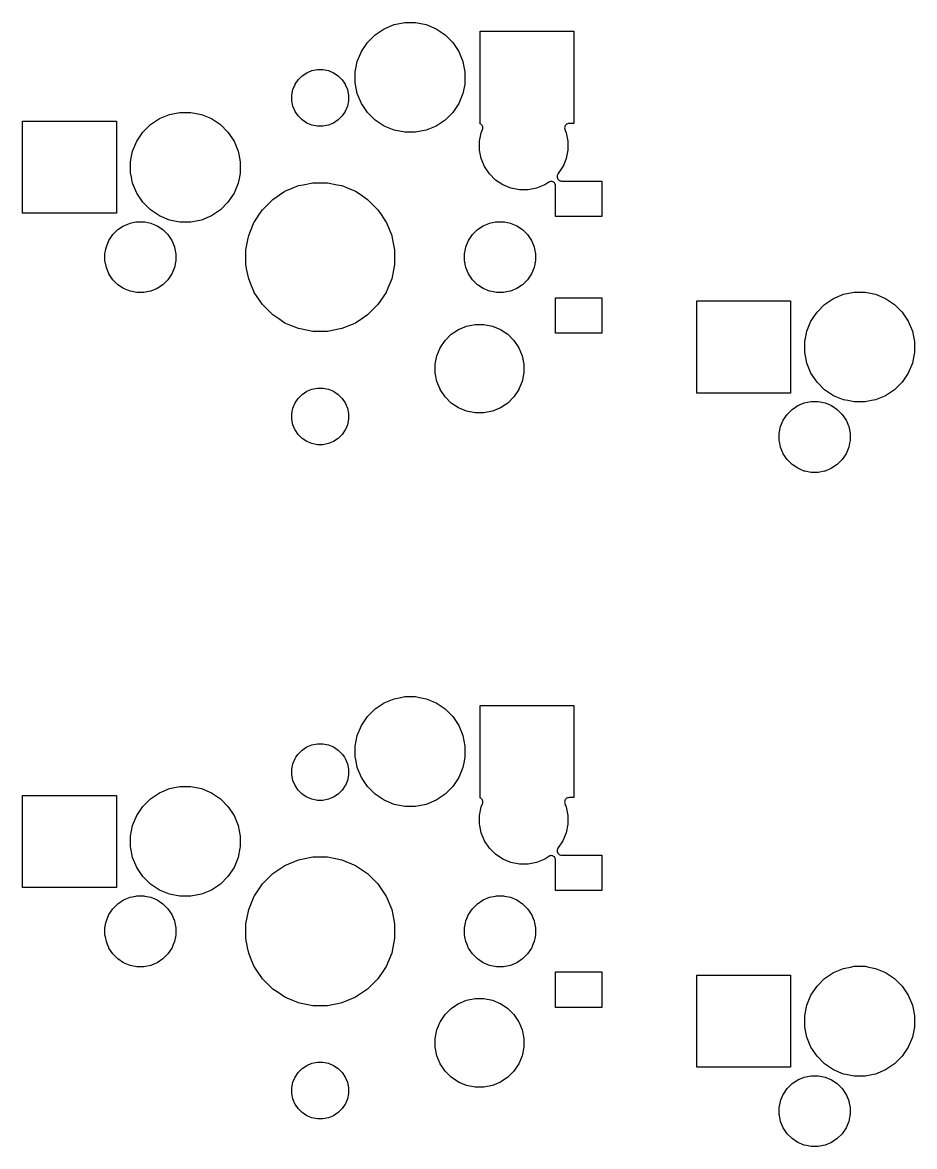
# Model space of a CAD drawing. Extents: x 70 to 347, y -163 to -55.
# Drawn here: x 152.4 to 177.6, y -148.4 to -116.64 of the extents above; entities that cross this region are included whole.
import ezdxf

# ---------------------------------------------------------------- set-up
doc = ezdxf.new("R2010")
doc.units = 0
doc.layers.add('BLACK', color=7, linetype='CONTINUOUS')

msp = doc.modelspace()

# ---------------------------------------------------------------- linework, layer by layer
at = {"layer": 'BLACK', "linetype": 'CONTINUOUS'}
for p, q in [((162.359, -116.981), (162.613, -116.812)), ((162.613, -116.812), (162.895, -116.695)), ((162.895, -116.695), (163.045, -116.665)), ((163.045, -116.665), (163.195, -116.635)), ((163.195, -116.635), (163.5, -116.635)), ((163.5, -116.635), (163.65, -116.665)), ((163.65, -116.665), (163.8, -116.695)), ((163.8, -116.695), (164.082, -116.812)), ((164.082, -116.812), (164.336, -116.981)), ((161.973, -117.452), (162.143, -117.197)), ((162.143, -117.197), (162.359, -116.981)), ((164.336, -116.981), (164.552, -117.197)), ((164.552, -117.197), (164.722, -117.452)), ((165.323, -119.496), (165.323, -116.885)), ((165.323, -116.885), (167.975, -116.885)), ((167.975, -116.885), (167.975, -119.487)), ((161.856, -117.734), (161.973, -117.452)), ((164.722, -117.452), (164.839, -117.734)), ((161.826, -117.884), (161.856, -117.734)), ((164.839, -117.734), (164.869, -117.884)), ((160.185, -118.256), (160.297, -118.144)), ((160.297, -118.144), (160.428, -118.056)), ((160.428, -118.056), (160.574, -117.996)), ((160.428, -118.056), (160.428, -118.056)), ((160.574, -117.996), (160.729, -117.965)), ((160.729, -117.965), (160.886, -117.965)), ((160.886, -117.965), (161.041, -117.996)), ((161.041, -117.996), (161.187, -118.056)), ((161.187, -118.056), (161.187, -118.056)), ((161.187, -118.056), (161.318, -118.144)), ((161.318, -118.144), (161.43, -118.256)), ((161.796, -118.033), (161.826, -117.884)), ((161.796, -118.339), (161.796, -118.033)), ((164.869, -117.884), (164.898, -118.033)), ((164.898, -118.033), (164.898, -118.339)), ((160.037, -118.533), (160.098, -118.387)), ((160.098, -118.387), (160.102, -118.381)), ((160.102, -118.381), (160.185, -118.256)), ((161.43, -118.256), (161.513, -118.381)), ((161.513, -118.381), (161.517, -118.387)), ((161.517, -118.387), (161.578, -118.533)), ((161.806, -118.387), (161.796, -118.339)), ((161.856, -118.639), (161.806, -118.387)), ((164.889, -118.387), (164.839, -118.639)), ((164.898, -118.339), (164.889, -118.387)), ((160.006, -118.687), (160.037, -118.533)), ((160.006, -118.845), (160.006, -118.687)), ((161.578, -118.533), (161.608, -118.687)), ((161.608, -118.687), (161.608, -118.845)), ((161.973, -118.921), (161.856, -118.639)), ((164.839, -118.639), (164.722, -118.921)), ((160.037, -119), (160.006, -118.845)), ((160.098, -119.146), (160.037, -119)), ((161.578, -119), (161.517, -119.146)), ((161.608, -118.845), (161.578, -119)), ((162.143, -119.175), (161.973, -118.921)), ((164.722, -118.921), (164.552, -119.175)), ((152.396, -122.027), (152.396, -119.425)), ((152.396, -119.425), (155.048, -119.425)), ((155.048, -119.425), (155.048, -122.027)), ((156.009, -119.521), (156.263, -119.352)), ((156.263, -119.352), (156.545, -119.235)), ((156.545, -119.235), (156.695, -119.205)), ((156.695, -119.205), (156.845, -119.175)), ((156.845, -119.175), (157.15, -119.175)), ((157.15, -119.175), (157.3, -119.205)), ((157.3, -119.205), (157.45, -119.235)), ((157.45, -119.235), (157.732, -119.352)), ((157.732, -119.352), (157.986, -119.521)), ((160.185, -119.277), (160.098, -119.146)), ((160.098, -119.146), (160.098, -119.146)), ((160.297, -119.388), (160.185, -119.277)), ((160.428, -119.476), (160.297, -119.388)), ((161.318, -119.388), (161.187, -119.476)), ((161.43, -119.277), (161.318, -119.388)), ((161.517, -119.146), (161.43, -119.277)), ((161.517, -119.146), (161.517, -119.146)), ((162.359, -119.391), (162.143, -119.175)), ((162.613, -119.561), (162.359, -119.391)), ((164.336, -119.391), (164.082, -119.561)), ((164.552, -119.175), (164.336, -119.391)), ((155.623, -119.992), (155.793, -119.737)), ((155.793, -119.737), (156.009, -119.521)), ((157.986, -119.521), (158.202, -119.737)), ((158.202, -119.737), (158.372, -119.992)), ((160.574, -119.536), (160.428, -119.476)), ((160.428, -119.476), (160.428, -119.476)), ((160.428, -119.476), (160.428, -119.476)), ((160.729, -119.567), (160.574, -119.536)), ((160.886, -119.567), (160.729, -119.567)), ((161.041, -119.536), (160.886, -119.567)), ((161.187, -119.476), (161.041, -119.536)), ((161.187, -119.476), (161.187, -119.476)), ((161.187, -119.476), (161.187, -119.476)), ((162.895, -119.678), (162.613, -119.561)), ((163.045, -119.707), (162.895, -119.678)), ((163.195, -119.737), (163.045, -119.707)), ((163.5, -119.737), (163.195, -119.737)), ((163.65, -119.707), (163.5, -119.737)), ((163.8, -119.678), (163.65, -119.707)), ((164.082, -119.561), (163.8, -119.678)), ((165.325, -119.497), (165.323, -119.496)), ((165.346, -119.508), (165.325, -119.497)), ((165.365, -119.524), (165.346, -119.508)), ((165.354, -119.751), (165.392, -119.66)), ((165.381, -119.543), (165.365, -119.524)), ((165.392, -119.564), (165.381, -119.543)), ((165.399, -119.588), (165.392, -119.564)), ((165.392, -119.66), (165.399, -119.637)), ((165.402, -119.612), (165.399, -119.588)), ((165.399, -119.637), (165.402, -119.612)), ((167.715, -119.588), (167.713, -119.612)), ((167.713, -119.612), (167.715, -119.637)), ((167.723, -119.564), (167.715, -119.588)), ((167.715, -119.637), (167.723, -119.66)), ((167.734, -119.543), (167.723, -119.564)), ((167.723, -119.66), (167.76, -119.751)), ((167.75, -119.524), (167.734, -119.543)), ((167.769, -119.508), (167.75, -119.524)), ((167.79, -119.497), (167.769, -119.508)), ((167.814, -119.49), (167.79, -119.497)), ((167.838, -119.487), (167.814, -119.49)), ((167.975, -119.487), (167.838, -119.487)), ((155.506, -120.274), (155.623, -119.992)), ((158.372, -119.992), (158.489, -120.274)), ((165.306, -119.993), (165.354, -119.751)), ((165.306, -120.239), (165.306, -119.993)), ((167.76, -119.751), (167.808, -119.993)), ((167.808, -119.993), (167.808, -120.239)), ((155.478, -120.416), (155.506, -120.274)), ((158.489, -120.274), (158.517, -120.416)), ((165.354, -120.481), (165.306, -120.239)), ((167.808, -120.239), (167.76, -120.481)), ((155.446, -120.573), (155.478, -120.416)), ((155.446, -120.879), (155.446, -120.573)), ((158.517, -120.416), (158.548, -120.573)), ((158.548, -120.573), (158.548, -120.879)), ((165.428, -120.658), (165.354, -120.481)), ((165.449, -120.709), (165.428, -120.658)), ((167.687, -120.658), (167.666, -120.709)), ((167.76, -120.481), (167.687, -120.658)), ((155.472, -121.007), (155.446, -120.879)), ((155.506, -121.179), (155.472, -121.007)), ((158.523, -121.007), (158.489, -121.179)), ((158.548, -120.879), (158.523, -121.007)), ((165.586, -120.914), (165.449, -120.709)), ((165.76, -121.088), (165.586, -120.914)), ((167.506, -120.966), (167.503, -120.99)), ((167.503, -120.99), (167.506, -121.015)), ((167.513, -120.942), (167.506, -120.966)), ((167.524, -120.921), (167.513, -120.942)), ((167.534, -120.907), (167.524, -120.921)), ((167.666, -120.709), (167.534, -120.907)), ((155.623, -121.461), (155.506, -121.179)), ((158.489, -121.179), (158.372, -121.461)), ((159.812, -121.404), (160.018, -121.319)), ((160.018, -121.319), (160.195, -121.246)), ((160.195, -121.246), (160.33, -121.219)), ((160.33, -121.219), (160.6, -121.165)), ((160.6, -121.165), (161.014, -121.165)), ((161.014, -121.165), (161.285, -121.219)), ((161.285, -121.219), (161.42, -121.246)), ((161.42, -121.246), (161.597, -121.319)), ((161.597, -121.319), (161.803, -121.404)), ((165.965, -121.225), (165.76, -121.088)), ((166.192, -121.319), (165.965, -121.225)), ((165.965, -121.225), (165.965, -121.225)), ((165.965, -121.225), (165.965, -121.225)), ((166.434, -121.367), (166.192, -121.319)), ((166.922, -121.319), (166.681, -121.367)), ((167.15, -121.225), (166.922, -121.319)), ((167.264, -121.148), (167.15, -121.225)), ((167.15, -121.225), (167.15, -121.225)), ((167.15, -121.225), (167.15, -121.225)), ((167.286, -121.137), (167.264, -121.148)), ((167.31, -121.13), (167.286, -121.137)), ((167.334, -121.127), (167.31, -121.13)), ((167.358, -121.13), (167.334, -121.127)), ((167.382, -121.137), (167.358, -121.13)), ((167.403, -121.148), (167.382, -121.137)), ((167.422, -121.164), (167.403, -121.148)), ((167.438, -121.183), (167.422, -121.164)), ((167.449, -121.204), (167.438, -121.183)), ((167.456, -121.228), (167.449, -121.204)), ((167.459, -121.252), (167.456, -121.228)), ((167.459, -122.117), (167.459, -121.252)), ((167.506, -121.015), (167.513, -121.038)), ((167.513, -121.038), (167.524, -121.06)), ((167.524, -121.06), (167.54, -121.079)), ((167.54, -121.079), (167.559, -121.094)), ((167.559, -121.094), (167.58, -121.106)), ((167.58, -121.106), (167.604, -121.113)), ((167.604, -121.113), (167.628, -121.115)), ((167.628, -121.115), (168.761, -121.115)), ((168.761, -121.115), (168.761, -122.117)), ((155.793, -121.715), (155.623, -121.461)), ((158.372, -121.461), (158.202, -121.715)), ((159.175, -121.927), (159.468, -121.634)), ((159.468, -121.634), (159.655, -121.509)), ((159.655, -121.509), (159.812, -121.404)), ((159.812, -121.404), (159.812, -121.404)), ((161.803, -121.404), (161.803, -121.404)), ((161.803, -121.404), (161.96, -121.509)), ((161.96, -121.509), (162.147, -121.634)), ((162.147, -121.634), (162.439, -121.927)), ((166.681, -121.367), (166.434, -121.367)), ((156.009, -121.931), (155.793, -121.715)), ((156.263, -122.101), (156.009, -121.931)), ((157.986, -121.931), (157.732, -122.101)), ((158.202, -121.715), (157.986, -121.931)), ((159.086, -122.061), (159.175, -121.927)), ((162.439, -121.927), (162.529, -122.061)), ((155.048, -122.027), (152.396, -122.027)), ((155.435, -122.304), (155.6, -122.271)), ((155.6, -122.271), (155.629, -122.265)), ((155.629, -122.265), (155.826, -122.265)), ((155.826, -122.265), (155.855, -122.271)), ((155.855, -122.271), (156.019, -122.304)), ((156.545, -122.218), (156.263, -122.101)), ((156.695, -122.247), (156.545, -122.218)), ((156.845, -122.277), (156.695, -122.247)), ((157.15, -122.277), (156.845, -122.277)), ((157.3, -122.247), (157.15, -122.277)), ((157.45, -122.218), (157.3, -122.247)), ((157.732, -122.101), (157.45, -122.218)), ((158.907, -122.364), (158.946, -122.271)), ((158.946, -122.271), (158.949, -122.265)), ((158.949, -122.265), (159.086, -122.061)), ((162.529, -122.061), (162.665, -122.265)), ((162.665, -122.265), (162.669, -122.271)), ((162.669, -122.271), (162.708, -122.364)), ((165.595, -122.304), (165.76, -122.271)), ((165.76, -122.271), (165.789, -122.265)), ((165.789, -122.265), (165.986, -122.265)), ((165.986, -122.265), (166.015, -122.271)), ((166.015, -122.271), (166.179, -122.304)), ((168.761, -122.117), (167.459, -122.117)), ((154.95, -122.628), (155.089, -122.489)), ((155.089, -122.489), (155.253, -122.379)), ((155.253, -122.379), (155.35, -122.339)), ((155.253, -122.379), (155.253, -122.379)), ((155.35, -122.339), (155.435, -122.304)), ((156.019, -122.304), (156.105, -122.339)), ((156.105, -122.339), (156.202, -122.379)), ((156.202, -122.379), (156.202, -122.379)), ((156.202, -122.379), (156.365, -122.489)), ((156.365, -122.489), (156.505, -122.628)), ((158.787, -122.653), (158.907, -122.364)), ((162.708, -122.364), (162.828, -122.653)), ((165.11, -122.628), (165.249, -122.489)), ((165.249, -122.489), (165.413, -122.379)), ((165.413, -122.379), (165.51, -122.339)), ((165.413, -122.379), (165.413, -122.379)), ((165.51, -122.339), (165.595, -122.304)), ((166.179, -122.304), (166.265, -122.339)), ((166.265, -122.339), (166.362, -122.379)), ((166.362, -122.379), (166.362, -122.379)), ((166.362, -122.379), (166.525, -122.489)), ((166.525, -122.489), (166.665, -122.628)), ((154.765, -122.974), (154.84, -122.792)), ((154.84, -122.792), (154.95, -122.628)), ((156.505, -122.628), (156.614, -122.792)), ((156.614, -122.792), (156.69, -122.974)), ((158.706, -123.059), (158.772, -122.73)), ((158.772, -122.73), (158.787, -122.653)), ((162.828, -122.653), (162.843, -122.73)), ((162.843, -122.73), (162.908, -123.059)), ((164.925, -122.974), (165, -122.792)), ((165, -122.792), (165.11, -122.628)), ((166.665, -122.628), (166.774, -122.792)), ((166.774, -122.792), (166.85, -122.974)), ((154.726, -123.168), (154.751, -123.045)), ((154.726, -123.365), (154.726, -123.168)), ((154.726, -123.168), (154.726, -123.168)), ((154.751, -123.045), (154.765, -122.974)), ((156.69, -122.974), (156.704, -123.045)), ((156.704, -123.045), (156.728, -123.168)), ((156.728, -123.168), (156.728, -123.365)), ((158.706, -123.473), (158.706, -123.059)), ((162.908, -123.059), (162.908, -123.473)), ((164.886, -123.168), (164.911, -123.045)), ((164.886, -123.365), (164.886, -123.168)), ((164.886, -123.168), (164.886, -123.168)), ((164.911, -123.045), (164.925, -122.974)), ((166.85, -122.974), (166.864, -123.045)), ((166.864, -123.045), (166.888, -123.168)), ((166.888, -123.168), (166.888, -123.365)), ((154.765, -123.558), (154.726, -123.365)), ((156.728, -123.365), (156.69, -123.558)), ((158.738, -123.632), (158.706, -123.473)), ((162.908, -123.473), (162.877, -123.632)), ((164.925, -123.558), (164.886, -123.365)), ((166.888, -123.365), (166.85, -123.558)), ((154.84, -123.74), (154.765, -123.558)), ((154.95, -123.904), (154.84, -123.74)), ((156.614, -123.74), (156.505, -123.904)), ((156.69, -123.558), (156.614, -123.74)), ((158.787, -123.879), (158.738, -123.632)), ((162.877, -123.632), (162.828, -123.879)), ((165, -123.74), (164.925, -123.558)), ((165.11, -123.904), (165, -123.74)), ((166.774, -123.74), (166.665, -123.904)), ((166.85, -123.558), (166.774, -123.74)), ((155.089, -124.044), (154.95, -123.904)), ((155.253, -124.153), (155.089, -124.044)), ((155.435, -124.229), (155.253, -124.153)), ((156.202, -124.153), (156.019, -124.229)), ((156.365, -124.044), (156.202, -124.153)), ((156.505, -123.904), (156.365, -124.044)), ((158.87, -124.08), (158.787, -123.879)), ((158.943, -124.255), (158.87, -124.08)), ((162.744, -124.08), (162.672, -124.255)), ((162.828, -123.879), (162.744, -124.08)), ((165.249, -124.044), (165.11, -123.904)), ((165.413, -124.153), (165.249, -124.044)), ((165.595, -124.229), (165.413, -124.153)), ((166.362, -124.153), (166.179, -124.229)), ((166.525, -124.044), (166.362, -124.153)), ((166.665, -123.904), (166.525, -124.044)), ((155.498, -124.241), (155.435, -124.229)), ((155.629, -124.267), (155.498, -124.241)), ((155.826, -124.267), (155.629, -124.267)), ((155.957, -124.241), (155.826, -124.267)), ((156.019, -124.229), (155.957, -124.241)), ((158.946, -124.261), (158.943, -124.255)), ((159.009, -124.357), (158.946, -124.261)), ((159.175, -124.606), (159.009, -124.357)), ((162.606, -124.357), (162.439, -124.606)), ((162.669, -124.261), (162.606, -124.357)), ((162.672, -124.255), (162.669, -124.261)), ((165.658, -124.241), (165.595, -124.229)), ((165.789, -124.267), (165.658, -124.241)), ((165.986, -124.267), (165.789, -124.267)), ((166.117, -124.241), (165.986, -124.267)), ((166.179, -124.229), (166.117, -124.241)), ((167.459, -125.417), (167.459, -124.415)), ((167.459, -124.415), (168.761, -124.415)), ((168.761, -124.415), (168.761, -125.417)), ((171.446, -127.107), (171.446, -124.505)), ((171.446, -124.505), (174.098, -124.505)), ((174.098, -124.505), (174.098, -127.107)), ((175.059, -124.601), (175.313, -124.432)), ((175.313, -124.432), (175.595, -124.315)), ((175.595, -124.315), (175.745, -124.285)), ((175.745, -124.285), (175.895, -124.255)), ((175.895, -124.255), (176.2, -124.255)), ((176.2, -124.255), (176.35, -124.285)), ((176.35, -124.285), (176.5, -124.315)), ((176.5, -124.315), (176.782, -124.432)), ((176.782, -124.432), (177.036, -124.601)), ((159.468, -124.898), (159.175, -124.606)), ((162.439, -124.606), (162.147, -124.898)), ((174.673, -125.072), (174.843, -124.817)), ((174.843, -124.817), (175.059, -124.601)), ((177.036, -124.601), (177.252, -124.817)), ((177.252, -124.817), (177.422, -125.072)), ((159.636, -125.01), (159.468, -124.898)), ((159.812, -125.128), (159.636, -125.01)), ((159.902, -125.165), (159.812, -125.128)), ((159.812, -125.128), (159.812, -125.128)), ((159.812, -125.128), (159.812, -125.128)), ((161.803, -125.128), (161.713, -125.165)), ((161.979, -125.01), (161.803, -125.128)), ((161.803, -125.128), (161.803, -125.128)), ((161.803, -125.128), (161.803, -125.128)), ((162.147, -124.898), (161.979, -125.01)), ((174.556, -125.354), (174.673, -125.072)), ((177.422, -125.072), (177.539, -125.354)), ((160.195, -125.286), (159.902, -125.165)), ((160.288, -125.305), (160.195, -125.286)), ((160.6, -125.367), (160.288, -125.305)), ((161.014, -125.367), (160.6, -125.367)), ((161.327, -125.305), (161.014, -125.367)), ((161.42, -125.286), (161.327, -125.305)), ((161.713, -125.165), (161.42, -125.286)), ((164.336, -125.619), (164.51, -125.444)), ((164.51, -125.444), (164.715, -125.308)), ((164.715, -125.308), (164.942, -125.213)), ((164.715, -125.308), (164.715, -125.308)), ((164.942, -125.213), (165.184, -125.165)), ((165.184, -125.165), (165.431, -125.165)), ((165.431, -125.165), (165.672, -125.213)), ((165.672, -125.213), (165.9, -125.308)), ((165.9, -125.308), (165.9, -125.308)), ((165.9, -125.308), (166.105, -125.444)), ((166.105, -125.444), (166.279, -125.619)), ((168.761, -125.417), (167.459, -125.417)), ((174.535, -125.46), (174.556, -125.354)), ((177.539, -125.354), (177.56, -125.46)), ((164.199, -125.824), (164.336, -125.619)), ((166.279, -125.619), (166.416, -125.824)), ((174.496, -125.653), (174.535, -125.46)), ((174.496, -125.959), (174.496, -125.653)), ((177.56, -125.46), (177.598, -125.653)), ((177.598, -125.653), (177.598, -125.959)), ((164.056, -126.293), (164.104, -126.051)), ((164.104, -126.051), (164.199, -125.824)), ((164.199, -125.824), (164.199, -125.824)), ((166.416, -125.824), (166.416, -125.824)), ((166.416, -125.824), (166.51, -126.051)), ((166.51, -126.051), (166.558, -126.293)), ((174.515, -126.051), (174.496, -125.959)), ((174.556, -126.259), (174.515, -126.051)), ((177.58, -126.051), (177.539, -126.259)), ((177.598, -125.959), (177.58, -126.051)), ((164.056, -126.539), (164.056, -126.293)), ((166.558, -126.293), (166.558, -126.539)), ((174.673, -126.541), (174.556, -126.259)), ((177.539, -126.259), (177.422, -126.541)), ((164.104, -126.781), (164.056, -126.539)), ((166.558, -126.539), (166.51, -126.781)), ((174.843, -126.795), (174.673, -126.541)), ((177.422, -126.541), (177.252, -126.795)), ((160.428, -127.056), (160.574, -126.996)), ((160.574, -126.996), (160.729, -126.965)), ((160.729, -126.965), (160.886, -126.965)), ((160.886, -126.965), (161.041, -126.996)), ((161.041, -126.996), (161.187, -127.056)), ((164.193, -126.996), (164.104, -126.781)), ((164.199, -127.009), (164.193, -126.996)), ((164.336, -127.214), (164.199, -127.009)), ((166.416, -127.009), (166.279, -127.214)), ((166.421, -126.996), (166.416, -127.009)), ((166.51, -126.781), (166.421, -126.996)), ((175.059, -127.011), (174.843, -126.795)), ((175.313, -127.181), (175.059, -127.011)), ((177.036, -127.011), (176.782, -127.181)), ((177.252, -126.795), (177.036, -127.011)), ((160.1, -127.384), (160.185, -127.256)), ((160.185, -127.256), (160.297, -127.144)), ((160.297, -127.144), (160.428, -127.056)), ((160.428, -127.056), (160.428, -127.056)), ((161.187, -127.056), (161.187, -127.056)), ((161.187, -127.056), (161.318, -127.144)), ((161.318, -127.144), (161.43, -127.256)), ((161.43, -127.256), (161.515, -127.384)), ((164.51, -127.388), (164.336, -127.214)), ((166.279, -127.214), (166.105, -127.388)), ((174.098, -127.107), (171.446, -127.107)), ((174.485, -127.384), (174.618, -127.357)), ((174.618, -127.357), (174.679, -127.345)), ((174.679, -127.345), (174.876, -127.345)), ((174.876, -127.345), (174.936, -127.357)), ((174.936, -127.357), (175.069, -127.384)), ((175.595, -127.298), (175.313, -127.181)), ((175.714, -127.321), (175.595, -127.298)), ((175.895, -127.357), (175.714, -127.321)), ((176.2, -127.357), (175.895, -127.357)), ((176.381, -127.321), (176.2, -127.357)), ((176.5, -127.298), (176.381, -127.321)), ((176.782, -127.181), (176.5, -127.298)), ((160.006, -127.687), (160.037, -127.533)), ((160.037, -127.533), (160.098, -127.387)), ((160.098, -127.387), (160.1, -127.384)), ((161.515, -127.384), (161.517, -127.387)), ((161.517, -127.387), (161.578, -127.533)), ((161.578, -127.533), (161.608, -127.687)), ((164.715, -127.525), (164.51, -127.388)), ((164.942, -127.619), (164.715, -127.525)), ((164.715, -127.525), (164.715, -127.525)), ((164.715, -127.525), (164.715, -127.525)), ((165.184, -127.667), (164.942, -127.619)), ((165.431, -127.667), (165.184, -127.667)), ((165.672, -127.619), (165.431, -127.667)), ((165.9, -127.525), (165.672, -127.619)), ((166.105, -127.388), (165.9, -127.525)), ((165.9, -127.525), (165.9, -127.525)), ((165.9, -127.525), (165.9, -127.525)), ((174, -127.708), (174.139, -127.569)), ((174.139, -127.569), (174.303, -127.459)), ((174.303, -127.459), (174.368, -127.432)), ((174.303, -127.459), (174.303, -127.459)), ((174.368, -127.432), (174.485, -127.384)), ((175.069, -127.384), (175.186, -127.432)), ((175.186, -127.432), (175.252, -127.459)), ((175.252, -127.459), (175.252, -127.459)), ((175.252, -127.459), (175.415, -127.569)), ((175.415, -127.569), (175.555, -127.708)), ((160.006, -127.845), (160.006, -127.687)), ((160.037, -128), (160.006, -127.845)), ((160.095, -128.139), (160.037, -128)), ((161.578, -128), (161.52, -128.139)), ((161.608, -127.845), (161.578, -128)), ((161.608, -127.687), (161.608, -127.845)), ((173.815, -128.054), (173.89, -127.872)), ((173.89, -127.872), (174, -127.708)), ((175.555, -127.708), (175.664, -127.872)), ((175.664, -127.872), (175.74, -128.054)), ((160.098, -128.146), (160.095, -128.139)), ((160.185, -128.277), (160.098, -128.146)), ((160.297, -128.388), (160.185, -128.277)), ((161.43, -128.277), (161.318, -128.388)), ((161.517, -128.146), (161.43, -128.277)), ((161.52, -128.139), (161.517, -128.146)), ((173.776, -128.248), (173.815, -128.054)), ((173.776, -128.445), (173.776, -128.248)), ((173.815, -128.054), (173.815, -128.054)), ((175.74, -128.054), (175.74, -128.054)), ((175.74, -128.054), (175.778, -128.248)), ((175.778, -128.248), (175.778, -128.445)), ((160.428, -128.476), (160.297, -128.388)), ((160.574, -128.536), (160.428, -128.476)), ((160.428, -128.476), (160.428, -128.476)), ((160.428, -128.476), (160.428, -128.476)), ((160.729, -128.567), (160.574, -128.536)), ((160.886, -128.567), (160.729, -128.567)), ((161.041, -128.536), (160.886, -128.567)), ((161.187, -128.476), (161.041, -128.536)), ((161.318, -128.388), (161.187, -128.476)), ((161.187, -128.476), (161.187, -128.476)), ((161.187, -128.476), (161.187, -128.476)), ((173.792, -128.526), (173.776, -128.445)), ((173.815, -128.638), (173.792, -128.526)), ((175.762, -128.526), (175.74, -128.638)), ((175.778, -128.445), (175.762, -128.526)), ((173.89, -128.82), (173.815, -128.638)), ((174, -128.984), (173.89, -128.82)), ((175.664, -128.82), (175.555, -128.984)), ((175.74, -128.638), (175.664, -128.82)), ((174.139, -129.124), (174, -128.984)), ((174.303, -129.233), (174.139, -129.124)), ((174.357, -129.255), (174.303, -129.233)), ((174.303, -129.233), (174.303, -129.233)), ((174.303, -129.233), (174.303, -129.233)), ((174.485, -129.309), (174.357, -129.255)), ((175.198, -129.255), (175.069, -129.309)), ((175.252, -129.233), (175.198, -129.255)), ((175.415, -129.124), (175.252, -129.233)), ((175.252, -129.233), (175.252, -129.233)), ((175.252, -129.233), (175.252, -129.233)), ((175.555, -128.984), (175.415, -129.124)), ((174.499, -129.311), (174.485, -129.309)), ((174.679, -129.347), (174.499, -129.311)), ((174.876, -129.347), (174.679, -129.347)), ((175.055, -129.311), (174.876, -129.347)), ((175.069, -129.309), (175.055, -129.311)), ((162.359, -136.031), (162.613, -135.862)), ((162.613, -135.862), (162.895, -135.745)), ((162.895, -135.745), (163.087, -135.707)), ((163.087, -135.707), (163.195, -135.685)), ((163.195, -135.685), (163.5, -135.685)), ((163.5, -135.685), (163.608, -135.707)), ((163.608, -135.707), (163.8, -135.745)), ((163.8, -135.745), (164.082, -135.862)), ((164.082, -135.862), (164.336, -136.031)), ((165.323, -138.546), (165.323, -135.935)), ((165.323, -135.935), (167.975, -135.935)), ((167.975, -135.935), (167.975, -138.537)), ((161.973, -136.502), (162.143, -136.247)), ((162.143, -136.247), (162.359, -136.031)), ((164.336, -136.031), (164.552, -136.247)), ((164.552, -136.247), (164.722, -136.502)), ((161.856, -136.784), (161.973, -136.502)), ((164.722, -136.502), (164.839, -136.784)), ((161.826, -136.934), (161.856, -136.784)), ((164.839, -136.784), (164.869, -136.934)), ((160.185, -137.306), (160.297, -137.194)), ((160.297, -137.194), (160.428, -137.106)), ((160.428, -137.106), (160.574, -137.046)), ((160.428, -137.106), (160.428, -137.106)), ((160.574, -137.046), (160.729, -137.015)), ((160.729, -137.015), (160.886, -137.015)), ((160.886, -137.015), (161.041, -137.046)), ((161.041, -137.046), (161.187, -137.106)), ((161.187, -137.106), (161.187, -137.106)), ((161.187, -137.106), (161.318, -137.194)), ((161.318, -137.194), (161.43, -137.306)), ((161.796, -137.083), (161.826, -136.934)), ((161.796, -137.389), (161.796, -137.083)), ((164.869, -136.934), (164.898, -137.083)), ((164.898, -137.083), (164.898, -137.389)), ((160.037, -137.583), (160.098, -137.437)), ((160.098, -137.437), (160.123, -137.399)), ((160.123, -137.399), (160.185, -137.306)), ((161.43, -137.306), (161.492, -137.399)), ((161.492, -137.399), (161.517, -137.437)), ((161.517, -137.437), (161.578, -137.583)), ((161.82, -137.51), (161.796, -137.389)), ((161.856, -137.689), (161.82, -137.51)), ((164.874, -137.51), (164.839, -137.689)), ((164.898, -137.389), (164.874, -137.51)), ((160.006, -137.737), (160.037, -137.583)), ((160.006, -137.895), (160.006, -137.737)), ((161.578, -137.583), (161.608, -137.737)), ((161.608, -137.737), (161.608, -137.895)), ((161.973, -137.971), (161.856, -137.689)), ((164.839, -137.689), (164.722, -137.971)), ((160.037, -138.05), (160.006, -137.895)), ((160.097, -138.194), (160.037, -138.05)), ((161.578, -138.05), (161.518, -138.194)), ((161.608, -137.895), (161.578, -138.05)), ((162.143, -138.225), (161.973, -137.971)), ((164.722, -137.971), (164.552, -138.225)), ((152.396, -141.077), (152.396, -138.475)), ((152.396, -138.475), (155.048, -138.475)), ((155.048, -138.475), (155.048, -141.077)), ((156.009, -138.571), (156.263, -138.402)), ((156.263, -138.402), (156.545, -138.285)), ((156.545, -138.285), (156.695, -138.255)), ((156.695, -138.255), (156.845, -138.225)), ((156.845, -138.225), (157.15, -138.225)), ((157.15, -138.225), (157.3, -138.255)), ((157.3, -138.255), (157.45, -138.285)), ((157.45, -138.285), (157.732, -138.402)), ((157.732, -138.402), (157.986, -138.571)), ((160.098, -138.196), (160.097, -138.194)), ((160.185, -138.327), (160.098, -138.196)), ((160.297, -138.438), (160.185, -138.327)), ((160.428, -138.526), (160.297, -138.438)), ((161.318, -138.438), (161.187, -138.526)), ((161.43, -138.327), (161.318, -138.438)), ((161.517, -138.196), (161.43, -138.327)), ((161.518, -138.194), (161.517, -138.196)), ((162.359, -138.441), (162.143, -138.225)), ((162.613, -138.611), (162.359, -138.441)), ((164.336, -138.441), (164.082, -138.611)), ((164.552, -138.225), (164.336, -138.441)), ((155.623, -139.042), (155.793, -138.787)), ((155.793, -138.787), (156.009, -138.571)), ((157.986, -138.571), (158.202, -138.787)), ((158.202, -138.787), (158.372, -139.042)), ((160.574, -138.586), (160.428, -138.526)), ((160.428, -138.526), (160.428, -138.526)), ((160.428, -138.526), (160.428, -138.526)), ((160.729, -138.617), (160.574, -138.586)), ((160.886, -138.617), (160.729, -138.617)), ((161.041, -138.586), (160.886, -138.617)), ((161.187, -138.526), (161.041, -138.586)), ((161.187, -138.526), (161.187, -138.526)), ((161.187, -138.526), (161.187, -138.526)), ((162.895, -138.728), (162.613, -138.611)), ((163.045, -138.757), (162.895, -138.728)), ((163.195, -138.787), (163.045, -138.757)), ((163.5, -138.787), (163.195, -138.787)), ((163.65, -138.757), (163.5, -138.787)), ((163.8, -138.728), (163.65, -138.757)), ((164.082, -138.611), (163.8, -138.728)), ((165.325, -138.547), (165.323, -138.546)), ((165.346, -138.558), (165.325, -138.547)), ((165.365, -138.574), (165.346, -138.558)), ((165.354, -138.801), (165.392, -138.71)), ((165.381, -138.593), (165.365, -138.574)), ((165.392, -138.614), (165.381, -138.593)), ((165.399, -138.638), (165.392, -138.614)), ((165.392, -138.71), (165.399, -138.687)), ((165.402, -138.662), (165.399, -138.638)), ((165.399, -138.687), (165.402, -138.662)), ((167.715, -138.638), (167.713, -138.662)), ((167.713, -138.662), (167.715, -138.687)), ((167.723, -138.614), (167.715, -138.638)), ((167.715, -138.687), (167.723, -138.71)), ((167.734, -138.593), (167.723, -138.614)), ((167.723, -138.71), (167.76, -138.801)), ((167.75, -138.574), (167.734, -138.593)), ((167.769, -138.558), (167.75, -138.574)), ((167.79, -138.547), (167.769, -138.558)), ((167.814, -138.54), (167.79, -138.547)), ((167.838, -138.537), (167.814, -138.54)), ((167.975, -138.537), (167.838, -138.537)), ((155.506, -139.324), (155.623, -139.042)), ((158.372, -139.042), (158.489, -139.324)), ((165.306, -139.043), (165.354, -138.801)), ((165.306, -139.289), (165.306, -139.043)), ((167.76, -138.801), (167.808, -139.043)), ((167.808, -139.043), (167.808, -139.289)), ((155.446, -139.623), (155.506, -139.324)), ((155.506, -139.324), (155.506, -139.324)), ((158.489, -139.324), (158.489, -139.324)), ((158.489, -139.324), (158.548, -139.623)), ((165.313, -139.324), (165.306, -139.289)), ((165.354, -139.531), (165.313, -139.324)), ((167.808, -139.289), (167.76, -139.531)), ((155.446, -139.929), (155.446, -139.623)), ((158.548, -139.623), (158.548, -139.929)), ((165.449, -139.759), (165.354, -139.531)), ((167.76, -139.531), (167.666, -139.759)), ((155.453, -139.964), (155.446, -139.929)), ((155.506, -140.229), (155.453, -139.964)), ((158.541, -139.964), (158.489, -140.229)), ((158.548, -139.929), (158.541, -139.964)), ((165.586, -139.964), (165.449, -139.759)), ((165.76, -140.138), (165.586, -139.964)), ((167.506, -140.016), (167.503, -140.04)), ((167.503, -140.04), (167.506, -140.065)), ((167.513, -139.992), (167.506, -140.016)), ((167.506, -140.065), (167.513, -140.088)), ((167.524, -139.971), (167.513, -139.992)), ((167.666, -139.759), (167.524, -139.971)), ((155.623, -140.511), (155.506, -140.229)), ((158.489, -140.229), (158.372, -140.511)), ((159.812, -140.454), (160.195, -140.296)), ((160.195, -140.296), (160.33, -140.269)), ((160.33, -140.269), (160.6, -140.215)), ((160.6, -140.215), (161.014, -140.215)), ((161.014, -140.215), (161.285, -140.269)), ((161.285, -140.269), (161.42, -140.296)), ((161.42, -140.296), (161.803, -140.454)), ((165.965, -140.275), (165.76, -140.138)), ((166.192, -140.369), (165.965, -140.275)), ((165.965, -140.275), (165.965, -140.275)), ((165.965, -140.275), (165.965, -140.275)), ((166.434, -140.417), (166.192, -140.369)), ((166.922, -140.369), (166.681, -140.417)), ((167.15, -140.275), (166.922, -140.369)), ((167.264, -140.198), (167.15, -140.275)), ((167.15, -140.275), (167.15, -140.275)), ((167.15, -140.275), (167.15, -140.275)), ((167.286, -140.187), (167.264, -140.198)), ((167.31, -140.18), (167.286, -140.187)), ((167.334, -140.177), (167.31, -140.18)), ((167.358, -140.18), (167.334, -140.177)), ((167.382, -140.187), (167.358, -140.18)), ((167.403, -140.198), (167.382, -140.187)), ((167.422, -140.214), (167.403, -140.198)), ((167.438, -140.233), (167.422, -140.214)), ((167.449, -140.254), (167.438, -140.233)), ((167.456, -140.278), (167.449, -140.254)), ((167.459, -140.302), (167.456, -140.278)), ((167.459, -141.167), (167.459, -140.302)), ((167.513, -140.088), (167.524, -140.11)), ((167.524, -140.11), (167.54, -140.129)), ((167.54, -140.129), (167.559, -140.144)), ((167.559, -140.144), (167.58, -140.156)), ((167.58, -140.156), (167.604, -140.163)), ((167.604, -140.163), (167.628, -140.165)), ((167.628, -140.165), (168.761, -140.165)), ((168.761, -140.165), (168.761, -141.167)), ((155.793, -140.765), (155.623, -140.511)), ((158.372, -140.511), (158.202, -140.765)), ((159.175, -140.977), (159.468, -140.684)), ((159.468, -140.684), (159.639, -140.57)), ((159.639, -140.57), (159.812, -140.454)), ((161.803, -140.454), (161.976, -140.57)), ((161.976, -140.57), (162.147, -140.684)), ((162.147, -140.684), (162.439, -140.977)), ((166.681, -140.417), (166.434, -140.417)), ((156.009, -140.981), (155.793, -140.765)), ((156.263, -141.151), (156.009, -140.981)), ((157.986, -140.981), (157.732, -141.151)), ((158.202, -140.765), (157.986, -140.981)), ((159.086, -141.111), (159.175, -140.977)), ((162.439, -140.977), (162.529, -141.111)), ((155.048, -141.077), (152.396, -141.077)), ((155.435, -141.354), (155.6, -141.321)), ((155.6, -141.321), (155.629, -141.315)), ((155.629, -141.315), (155.826, -141.315)), ((155.826, -141.315), (155.855, -141.321)), ((155.855, -141.321), (156.019, -141.354)), ((156.545, -141.268), (156.263, -141.151)), ((156.695, -141.297), (156.545, -141.268)), ((156.845, -141.327), (156.695, -141.297)), ((157.15, -141.327), (156.845, -141.327)), ((157.3, -141.297), (157.15, -141.327)), ((157.45, -141.268), (157.3, -141.297)), ((157.732, -141.151), (157.45, -141.268)), ((158.787, -141.703), (158.943, -141.327)), ((158.943, -141.327), (158.946, -141.321)), ((158.946, -141.321), (158.949, -141.315)), ((158.949, -141.315), (159.086, -141.111)), ((162.529, -141.111), (162.665, -141.315)), ((162.665, -141.315), (162.669, -141.321)), ((162.669, -141.321), (162.672, -141.327)), ((162.672, -141.327), (162.828, -141.703)), ((165.595, -141.354), (165.76, -141.321)), ((165.76, -141.321), (165.789, -141.315)), ((165.789, -141.315), (165.986, -141.315)), ((165.986, -141.315), (166.015, -141.321)), ((166.015, -141.321), (166.179, -141.354)), ((168.761, -141.167), (167.459, -141.167)), ((154.95, -141.678), (155.089, -141.539)), ((155.089, -141.539), (155.253, -141.429)), ((155.253, -141.429), (155.435, -141.354)), ((156.019, -141.354), (156.202, -141.429)), ((156.202, -141.429), (156.365, -141.539)), ((156.365, -141.539), (156.505, -141.678)), ((165.11, -141.678), (165.249, -141.539)), ((165.249, -141.539), (165.413, -141.429)), ((165.413, -141.429), (165.595, -141.354)), ((166.179, -141.354), (166.362, -141.429)), ((166.362, -141.429), (166.525, -141.539)), ((166.525, -141.539), (166.665, -141.678)), ((154.765, -142.024), (154.84, -141.842)), ((154.84, -141.842), (154.95, -141.678)), ((156.505, -141.678), (156.614, -141.842)), ((156.614, -141.842), (156.69, -142.024)), ((158.706, -142.109), (158.778, -141.751)), ((158.778, -141.751), (158.787, -141.703)), ((162.828, -141.703), (162.837, -141.751)), ((162.837, -141.751), (162.908, -142.109)), ((164.925, -142.024), (165, -141.842)), ((165, -141.842), (165.11, -141.678)), ((166.665, -141.678), (166.774, -141.842)), ((166.774, -141.842), (166.85, -142.024)), ((154.726, -142.218), (154.754, -142.078)), ((154.726, -142.415), (154.726, -142.218)), ((154.754, -142.078), (154.765, -142.024)), ((156.69, -142.024), (156.701, -142.078)), ((156.701, -142.078), (156.728, -142.218)), ((156.728, -142.218), (156.728, -142.415)), ((158.706, -142.523), (158.706, -142.109)), ((162.908, -142.109), (162.908, -142.523)), ((164.886, -142.218), (164.914, -142.078)), ((164.886, -142.415), (164.886, -142.218)), ((164.914, -142.078), (164.925, -142.024)), ((166.85, -142.024), (166.861, -142.078)), ((166.861, -142.078), (166.888, -142.218)), ((166.888, -142.218), (166.888, -142.415)), ((154.737, -142.469), (154.726, -142.415)), ((154.765, -142.608), (154.737, -142.469)), ((154.798, -142.688), (154.765, -142.608)), ((156.69, -142.608), (156.657, -142.688)), ((156.718, -142.469), (156.69, -142.608)), ((156.728, -142.415), (156.718, -142.469)), ((158.756, -142.772), (158.706, -142.523)), ((162.908, -142.523), (162.859, -142.772)), ((164.897, -142.469), (164.886, -142.415)), ((164.925, -142.608), (164.897, -142.469)), ((164.958, -142.688), (164.925, -142.608)), ((166.85, -142.608), (166.817, -142.688)), ((166.878, -142.469), (166.85, -142.608)), ((166.888, -142.415), (166.878, -142.469)), ((154.831, -142.769), (154.798, -142.688)), ((154.84, -142.79), (154.831, -142.769)), ((154.95, -142.954), (154.84, -142.79)), ((156.614, -142.79), (156.505, -142.954)), ((156.623, -142.769), (156.614, -142.79)), ((156.657, -142.688), (156.623, -142.769)), ((158.787, -142.929), (158.756, -142.772)), ((162.859, -142.772), (162.828, -142.929)), ((164.991, -142.769), (164.958, -142.688)), ((165, -142.79), (164.991, -142.769)), ((165.11, -142.954), (165, -142.79)), ((166.774, -142.79), (166.665, -142.954)), ((166.783, -142.769), (166.774, -142.79)), ((166.817, -142.688), (166.783, -142.769)), ((155.089, -143.094), (154.95, -142.954)), ((155.253, -143.203), (155.089, -143.094)), ((155.297, -143.221), (155.253, -143.203)), ((155.253, -143.203), (155.253, -143.203)), ((155.253, -143.203), (155.253, -143.203)), ((155.435, -143.279), (155.297, -143.221)), ((156.158, -143.221), (156.019, -143.279)), ((156.202, -143.203), (156.158, -143.221)), ((156.365, -143.094), (156.202, -143.203)), ((156.202, -143.203), (156.202, -143.203)), ((156.202, -143.203), (156.202, -143.203)), ((156.505, -142.954), (156.365, -143.094)), ((158.87, -143.13), (158.787, -142.929)), ((158.945, -143.31), (158.87, -143.13)), ((162.744, -143.13), (162.67, -143.31)), ((162.828, -142.929), (162.744, -143.13)), ((165.249, -143.094), (165.11, -142.954)), ((165.413, -143.203), (165.249, -143.094)), ((165.457, -143.221), (165.413, -143.203)), ((165.413, -143.203), (165.413, -143.203)), ((165.413, -143.203), (165.413, -143.203)), ((165.595, -143.279), (165.457, -143.221)), ((166.318, -143.221), (166.179, -143.279)), ((166.362, -143.203), (166.318, -143.221)), ((166.525, -143.094), (166.362, -143.203)), ((166.362, -143.203), (166.362, -143.203)), ((166.362, -143.203), (166.362, -143.203)), ((166.665, -142.954), (166.525, -143.094)), ((155.629, -143.317), (155.435, -143.279)), ((155.826, -143.317), (155.629, -143.317)), ((156.019, -143.279), (155.826, -143.317)), ((158.946, -143.311), (158.945, -143.31)), ((159.021, -143.424), (158.946, -143.311)), ((159.175, -143.656), (159.021, -143.424)), ((162.594, -143.424), (162.439, -143.656)), ((162.669, -143.311), (162.594, -143.424)), ((162.67, -143.31), (162.669, -143.311)), ((165.789, -143.317), (165.595, -143.279)), ((165.986, -143.317), (165.789, -143.317)), ((166.179, -143.279), (165.986, -143.317)), ((167.459, -144.467), (167.459, -143.465)), ((167.459, -143.465), (168.761, -143.465)), ((168.761, -143.465), (168.761, -144.467)), ((171.446, -146.157), (171.446, -143.555)), ((171.446, -143.555), (174.098, -143.555)), ((174.098, -143.555), (174.098, -146.157)), ((175.059, -143.651), (175.313, -143.482)), ((175.313, -143.482), (175.595, -143.365)), ((175.595, -143.365), (175.791, -143.326)), ((175.791, -143.326), (175.895, -143.305)), ((175.895, -143.305), (176.2, -143.305)), ((176.2, -143.305), (176.303, -143.326)), ((176.303, -143.326), (176.5, -143.365)), ((176.5, -143.365), (176.782, -143.482)), ((176.782, -143.482), (177.036, -143.651)), ((159.468, -143.948), (159.175, -143.656)), ((162.439, -143.656), (162.147, -143.948)), ((174.673, -144.122), (174.843, -143.867)), ((174.843, -143.867), (175.059, -143.651)), ((177.036, -143.651), (177.252, -143.867)), ((177.252, -143.867), (177.422, -144.122)), ((159.617, -144.048), (159.468, -143.948)), ((159.812, -144.178), (159.617, -144.048)), ((159.874, -144.204), (159.812, -144.178)), ((159.812, -144.178), (159.812, -144.178)), ((159.812, -144.178), (159.812, -144.178)), ((161.803, -144.178), (161.741, -144.204)), ((161.998, -144.048), (161.803, -144.178)), ((161.803, -144.178), (161.803, -144.178)), ((161.803, -144.178), (161.803, -144.178)), ((162.147, -143.948), (161.998, -144.048)), ((174.556, -144.404), (174.673, -144.122)), ((177.422, -144.122), (177.539, -144.404)), ((160.195, -144.336), (159.874, -144.204)), ((160.274, -144.352), (160.195, -144.336)), ((160.6, -144.417), (160.274, -144.352)), ((161.014, -144.417), (160.6, -144.417)), ((161.341, -144.352), (161.014, -144.417)), ((161.42, -144.336), (161.341, -144.352)), ((161.741, -144.204), (161.42, -144.336)), ((164.336, -144.669), (164.51, -144.494)), ((164.51, -144.494), (164.715, -144.358)), ((164.715, -144.358), (164.721, -144.355)), ((164.721, -144.355), (164.942, -144.263)), ((164.942, -144.263), (165.184, -144.215)), ((165.184, -144.215), (165.431, -144.215)), ((165.431, -144.215), (165.672, -144.263)), ((165.672, -144.263), (165.894, -144.355)), ((165.894, -144.355), (165.9, -144.358)), ((165.9, -144.358), (166.105, -144.494)), ((166.105, -144.494), (166.279, -144.669)), ((168.761, -144.467), (167.459, -144.467)), ((174.496, -144.703), (174.538, -144.494)), ((174.538, -144.494), (174.556, -144.404)), ((177.539, -144.404), (177.557, -144.494)), ((177.557, -144.494), (177.598, -144.703)), ((164.206, -144.862), (164.336, -144.669)), ((166.279, -144.669), (166.408, -144.862)), ((174.496, -145.009), (174.496, -144.703)), ((177.598, -144.703), (177.598, -145.009)), ((164.056, -145.343), (164.104, -145.101)), ((164.104, -145.101), (164.199, -144.874)), ((164.199, -144.874), (164.206, -144.862)), ((166.408, -144.862), (166.416, -144.874)), ((166.416, -144.874), (166.51, -145.101)), ((166.51, -145.101), (166.558, -145.343)), ((174.509, -145.072), (174.496, -145.009)), ((174.556, -145.309), (174.509, -145.072)), ((177.586, -145.072), (177.539, -145.309)), ((177.598, -145.009), (177.586, -145.072)), ((164.056, -145.589), (164.056, -145.343)), ((166.558, -145.343), (166.558, -145.589)), ((174.673, -145.591), (174.556, -145.309)), ((177.539, -145.309), (177.422, -145.591)), ((164.104, -145.831), (164.056, -145.589)), ((166.558, -145.589), (166.51, -145.831)), ((174.843, -145.845), (174.673, -145.591)), ((177.422, -145.591), (177.252, -145.845)), ((160.428, -146.106), (160.574, -146.046)), ((160.574, -146.046), (160.729, -146.015)), ((160.729, -146.015), (160.886, -146.015)), ((160.886, -146.015), (161.041, -146.046)), ((161.041, -146.046), (161.187, -146.106)), ((164.198, -146.057), (164.104, -145.831)), ((164.199, -146.059), (164.198, -146.057)), ((164.336, -146.264), (164.199, -146.059)), ((166.416, -146.059), (166.279, -146.264)), ((166.417, -146.057), (166.416, -146.059)), ((166.51, -145.831), (166.417, -146.057)), ((175.059, -146.061), (174.843, -145.845)), ((175.313, -146.231), (175.059, -146.061)), ((177.036, -146.061), (176.782, -146.231)), ((177.252, -145.845), (177.036, -146.061)), ((160.1, -146.434), (160.185, -146.306)), ((160.185, -146.306), (160.297, -146.194)), ((160.297, -146.194), (160.428, -146.106)), ((160.428, -146.106), (160.428, -146.106)), ((161.187, -146.106), (161.187, -146.106)), ((161.187, -146.106), (161.318, -146.194)), ((161.318, -146.194), (161.43, -146.306)), ((161.43, -146.306), (161.515, -146.434)), ((164.51, -146.438), (164.336, -146.264)), ((166.279, -146.264), (166.105, -146.438)), ((174.098, -146.157), (171.446, -146.157)), ((174.485, -146.434), (174.618, -146.407)), ((174.618, -146.407), (174.679, -146.395)), ((174.679, -146.395), (174.876, -146.395)), ((174.876, -146.395), (174.936, -146.407)), ((174.936, -146.407), (175.069, -146.434)), ((175.595, -146.348), (175.313, -146.231)), ((175.655, -146.36), (175.595, -146.348)), ((175.895, -146.407), (175.655, -146.36)), ((176.2, -146.407), (175.895, -146.407)), ((176.44, -146.36), (176.2, -146.407)), ((176.5, -146.348), (176.44, -146.36)), ((176.782, -146.231), (176.5, -146.348)), ((160.006, -146.737), (160.037, -146.583)), ((160.006, -146.895), (160.006, -146.737)), ((160.037, -146.583), (160.098, -146.437)), ((160.098, -146.437), (160.1, -146.434)), ((161.515, -146.434), (161.517, -146.437)), ((161.517, -146.437), (161.578, -146.583)), ((161.578, -146.583), (161.608, -146.737)), ((161.608, -146.737), (161.608, -146.895)), ((164.715, -146.575), (164.51, -146.438)), ((164.942, -146.669), (164.715, -146.575)), ((164.715, -146.575), (164.715, -146.575)), ((164.715, -146.575), (164.715, -146.575)), ((165.184, -146.717), (164.942, -146.669)), ((165.431, -146.717), (165.184, -146.717)), ((165.672, -146.669), (165.431, -146.717)), ((165.9, -146.575), (165.672, -146.669)), ((166.105, -146.438), (165.9, -146.575)), ((165.9, -146.575), (165.9, -146.575)), ((165.9, -146.575), (165.9, -146.575)), ((174, -146.758), (174.139, -146.619)), ((174.139, -146.619), (174.303, -146.509)), ((174.303, -146.509), (174.485, -146.434)), ((175.069, -146.434), (175.252, -146.509)), ((175.252, -146.509), (175.415, -146.619)), ((175.415, -146.619), (175.555, -146.758)), ((160.037, -147.05), (160.006, -146.895)), ((160.095, -147.189), (160.037, -147.05)), ((161.578, -147.05), (161.52, -147.189)), ((161.608, -146.895), (161.578, -147.05)), ((173.815, -147.104), (173.88, -146.947)), ((173.88, -146.947), (173.89, -146.922)), ((173.89, -146.922), (173.893, -146.919)), ((173.893, -146.919), (174, -146.758)), ((175.555, -146.758), (175.662, -146.919)), ((175.662, -146.919), (175.664, -146.922)), ((175.664, -146.922), (175.675, -146.947)), ((175.675, -146.947), (175.74, -147.104)), ((160.098, -147.196), (160.095, -147.189)), ((160.185, -147.327), (160.098, -147.196)), ((160.297, -147.438), (160.185, -147.327)), ((161.43, -147.327), (161.318, -147.438)), ((161.517, -147.196), (161.43, -147.327)), ((161.52, -147.189), (161.517, -147.196)), ((173.776, -147.298), (173.801, -147.174)), ((173.776, -147.495), (173.776, -147.298)), ((173.801, -147.174), (173.815, -147.104)), ((175.74, -147.104), (175.754, -147.174)), ((175.754, -147.174), (175.778, -147.298)), ((175.778, -147.298), (175.778, -147.495)), ((160.428, -147.526), (160.297, -147.438)), ((160.574, -147.586), (160.428, -147.526)), ((160.428, -147.526), (160.428, -147.526)), ((160.428, -147.526), (160.428, -147.526)), ((160.729, -147.617), (160.574, -147.586)), ((160.886, -147.617), (160.729, -147.617)), ((161.041, -147.586), (160.886, -147.617)), ((161.187, -147.526), (161.041, -147.586)), ((161.318, -147.438), (161.187, -147.526)), ((161.187, -147.526), (161.187, -147.526)), ((161.187, -147.526), (161.187, -147.526)), ((173.782, -147.524), (173.776, -147.495)), ((173.815, -147.688), (173.782, -147.524)), ((173.89, -147.87), (173.815, -147.688)), ((175.74, -147.688), (175.664, -147.87)), ((175.773, -147.524), (175.74, -147.688)), ((175.778, -147.495), (175.773, -147.524)), ((174, -148.034), (173.89, -147.87)), ((175.664, -147.87), (175.555, -148.034)), ((174.139, -148.174), (174, -148.034)), ((174.303, -148.283), (174.139, -148.174)), ((174.485, -148.359), (174.303, -148.283)), ((174.303, -148.283), (174.303, -148.283)), ((174.303, -148.283), (174.303, -148.283)), ((174.303, -148.283), (174.303, -148.283)), ((175.252, -148.283), (175.069, -148.359)), ((175.415, -148.174), (175.252, -148.283)), ((175.252, -148.283), (175.252, -148.283)), ((175.252, -148.283), (175.252, -148.283)), ((175.252, -148.283), (175.252, -148.283)), ((175.555, -148.034), (175.415, -148.174)), ((174.542, -148.37), (174.485, -148.359)), ((174.679, -148.397), (174.542, -148.37)), ((174.876, -148.397), (174.679, -148.397)), ((175.013, -148.37), (174.876, -148.397)), ((175.069, -148.359), (175.013, -148.37))]:
    msp.add_line(p, q, dxfattribs=at)

doc.saveas('drawing.dxf')
